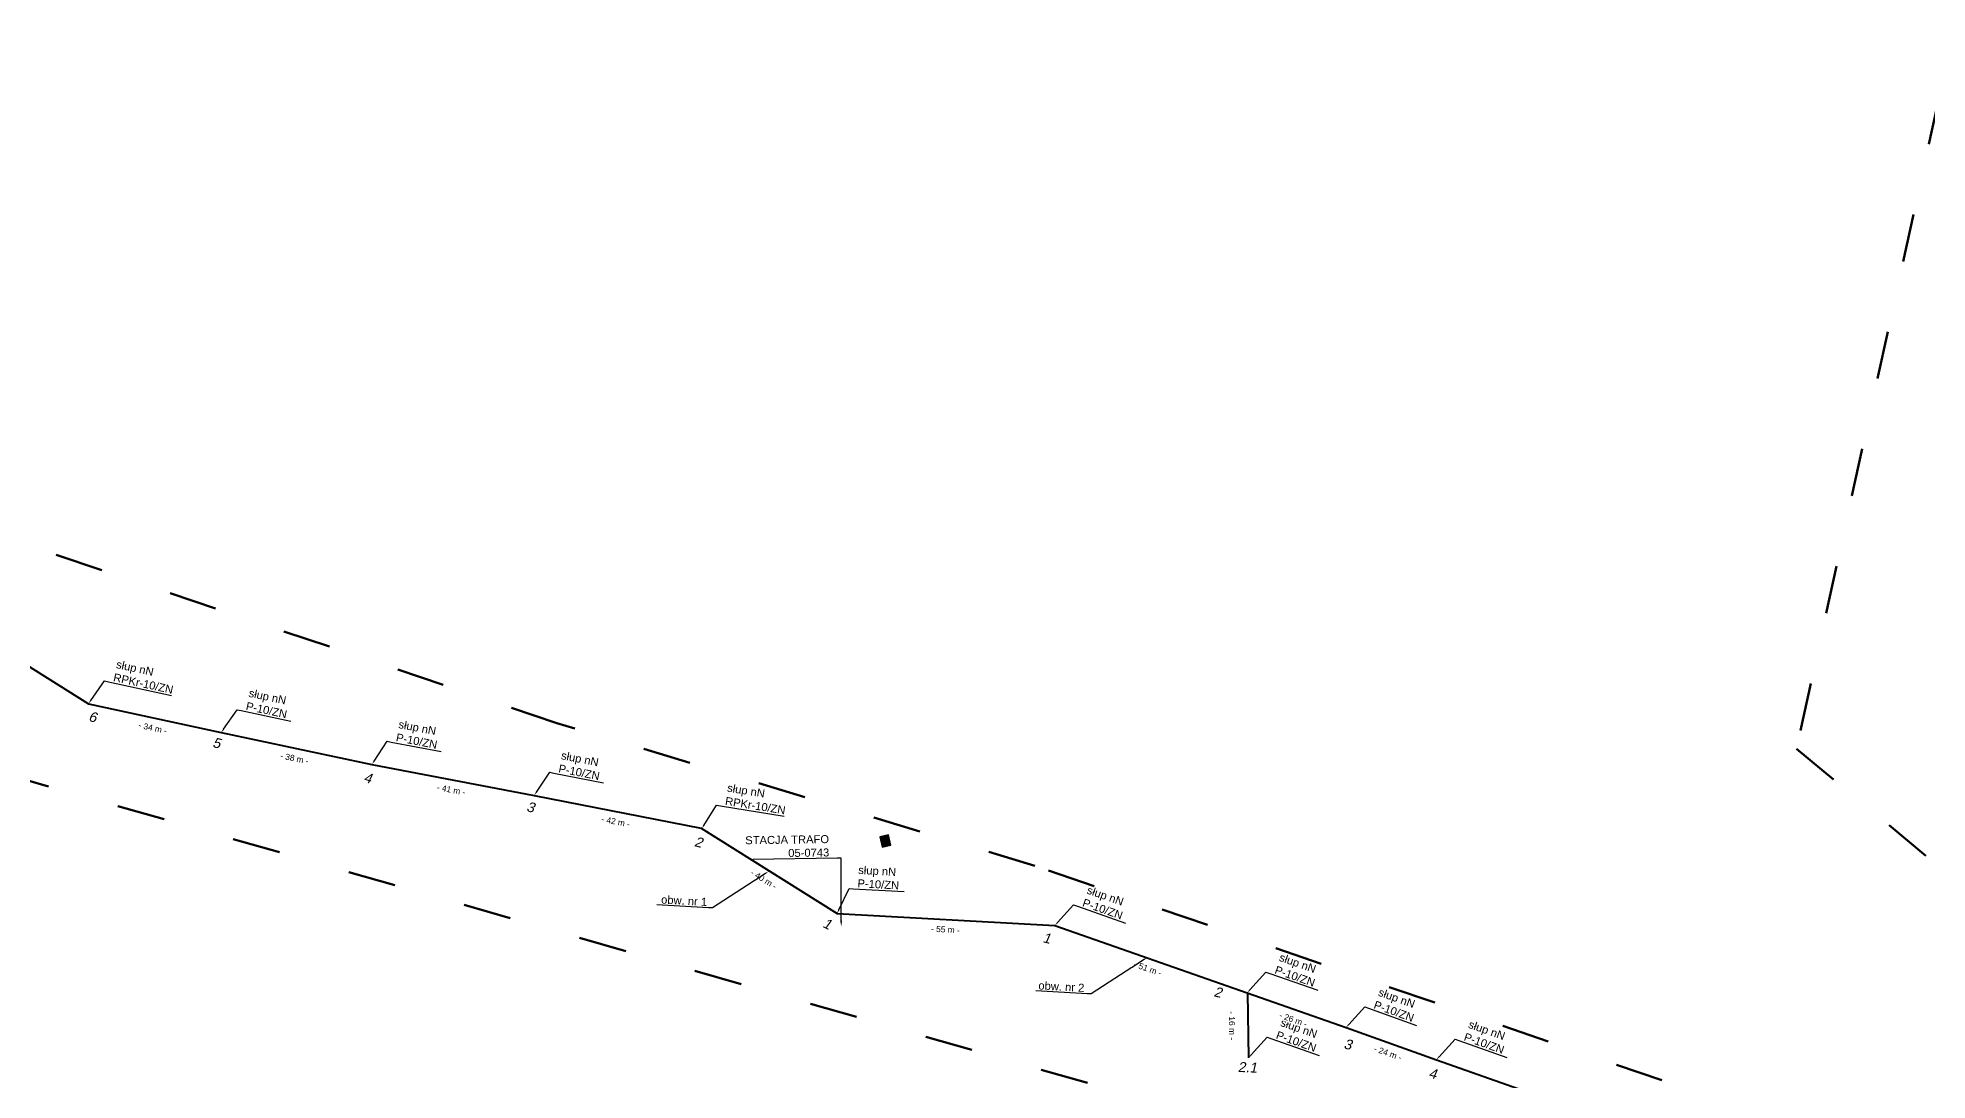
# Model space of a CAD drawing. Header units: metres. Extents: x 7540933 to 7542866, y 5787373 to 5789259.
# Drawn here: x 7541629.6 to 7542101.9, y 5788496.6 to 5788757.2 of the extents above; entities that cross this region are included whole.
import ezdxf
from ezdxf import colors
from ezdxf.entities.mleader import LeaderData, LeaderLine
from ezdxf.math import Vec2, Vec3

# ---------------------------------------------------------------- set-up
doc = ezdxf.new("R2010")
doc.units = ezdxf.units.M
doc.header["$MEASUREMENT"] = 0
doc.linetypes.add('ACAD_ISO03W100', pattern=[30, 12, -18])
for name, color, linetype, lineweight in [('!TELE', 30, 'Continuous', 40), ('!trafo', 6, 'ACAD_ISO03W100', 50), ('_numery slupow etap 4 cz. 2', 7, 'Continuous', 40)]:
    doc.layers.add(name, color=color, linetype=linetype, lineweight=lineweight)
for name, color, linetype in [('!wymiary', 7, 'Continuous'), ('_MM opisy', 7, 'Continuous'), ('_mm trafo', 3, 'Continuous')]:
    doc.layers.add(name, color=color, linetype=linetype)
doc.styles.get("Standard").update_dxf_attribs({"font": 'arial.ttf'})
doc.dimstyles.new('opis linie', dxfattribs={"dimtxt": 1.5, "dimasz": 0.18, "dimexe": 0.18, "dimexo": 0.0625, "dimgap": 2.5, "dimtad": 4, "dimdec": 0, "dimzin": 0, "dimdsep": 46, "dimtxsty": 'Standard', "dimcen": 0.09, "dimse1": 1, "dimse2": 1, "dimsd1": 1, "dimsd2": 1, "dimclrt": 256, "dimadec": 0, "dimazin": 0, "dimtfac": 1, "dimtdec": 0, "dimtofl": 0, "dimtmove": 0, "dimatfit": 3, "dimfxl": 1, "dimtfill": 1, "dimtolj": 1, "dimtzin": 0, "dimarcsym": 0})

# ---------------------------------------------------------------- blocks, each defined once
blk = doc.blocks.new('*D149')
at = {"layer": '!wymiary', "insert": (7541928.1, 5788510.28), "char_height": 1.5, "attachment_point": 5, "rotation": 270.861, "bg_fill": 3, "box_fill_scale": 1.25, "bg_fill_color": 257, "bg_fill_transparency": 0}
blk.add_mtext('\\A1;- 16 m -', dxfattribs=at)
blk = doc.blocks.new('*D173')
at = {"layer": '!wymiary', "insert": (7542000.36, 5788491.65), "char_height": 1.5, "attachment_point": 5, "rotation": 340.5565, "bg_fill": 3, "box_fill_scale": 1.25, "bg_fill_color": 257, "bg_fill_transparency": 0}
blk.add_mtext('\\A1;- 47 m -', dxfattribs=at)
blk = doc.blocks.new('*D174')
at = {"layer": '!wymiary', "insert": (7541967.07, 5788503.44), "char_height": 1.5, "attachment_point": 5, "rotation": 340.3494, "bg_fill": 3, "box_fill_scale": 1.25, "bg_fill_color": 257, "bg_fill_transparency": 0}
blk.add_mtext('\\A1;- 24 m -', dxfattribs=at)
blk = doc.blocks.new('*D175')
at = {"layer": '!wymiary', "insert": (7541943.44, 5788511.79), "char_height": 1.5, "attachment_point": 5, "rotation": 340.6698, "bg_fill": 3, "box_fill_scale": 1.25, "bg_fill_color": 257, "bg_fill_transparency": 0}
blk.add_mtext('\\A1;- 26 m -', dxfattribs=at)
blk = doc.blocks.new('*D176')
at = {"layer": '!wymiary', "insert": (7541907.05, 5788524.53), "char_height": 1.5, "attachment_point": 5, "rotation": 340.7231, "bg_fill": 3, "box_fill_scale": 1.25, "bg_fill_color": 257, "bg_fill_transparency": 0}
blk.add_mtext('\\A1;- 51 m -', dxfattribs=at)
blk = doc.blocks.new('*D177')
at = {"layer": '!wymiary', "insert": (7541856.49, 5788534.3), "char_height": 1.5, "attachment_point": 5, "rotation": 356.8424, "bg_fill": 3, "box_fill_scale": 1.25, "bg_fill_color": 257, "bg_fill_transparency": 0}
blk.add_mtext('\\A1;- 55 m -', dxfattribs=at)
blk = doc.blocks.new('*D178')
at = {"layer": '!wymiary', "insert": (7541811.07, 5788546.85), "char_height": 1.5, "attachment_point": 5, "rotation": 327.8819, "bg_fill": 3, "box_fill_scale": 1.25, "bg_fill_color": 257, "bg_fill_transparency": 0}
blk.add_mtext('\\A1;- 40 m -', dxfattribs=at)
blk = doc.blocks.new('*D179')
at = {"layer": '!wymiary', "insert": (7541774.08, 5788561.28), "char_height": 1.5, "attachment_point": 5, "rotation": 348.8976, "bg_fill": 3, "box_fill_scale": 1.25, "bg_fill_color": 257, "bg_fill_transparency": 0}
blk.add_mtext('\\A1;- 42 m -', dxfattribs=at)
blk = doc.blocks.new('*D180')
at = {"layer": '!wymiary', "insert": (7541732.95, 5788569.24), "char_height": 1.5, "attachment_point": 5, "rotation": 349.2145, "bg_fill": 3, "box_fill_scale": 1.25, "bg_fill_color": 257, "bg_fill_transparency": 0}
blk.add_mtext('\\A1;- 41 m -', dxfattribs=at)
blk = doc.blocks.new('*D181')
at = {"layer": '!wymiary', "insert": (7541693.79, 5788577.08), "char_height": 1.5, "attachment_point": 5, "rotation": 348.0446, "bg_fill": 3, "box_fill_scale": 1.25, "bg_fill_color": 257, "bg_fill_transparency": 0}
blk.add_mtext('\\A1;- 38 m -', dxfattribs=at)
blk = doc.blocks.new('*D182')
at = {"layer": '!wymiary', "insert": (7541658.37, 5788584.68), "char_height": 1.5, "attachment_point": 5, "rotation": 347.729, "bg_fill": 3, "box_fill_scale": 1.25, "bg_fill_color": 257, "bg_fill_transparency": 0}
blk.add_mtext('\\A1;- 34 m -', dxfattribs=at)
blk = doc.blocks.new('*D183')
at = {"layer": '!wymiary', "insert": (7541619.95, 5788601.8), "char_height": 1.5, "attachment_point": 5, "rotation": 327.9136, "bg_fill": 3, "box_fill_scale": 1.25, "bg_fill_color": 257, "bg_fill_transparency": 0}
blk.add_mtext('\\A1;- 50 m -', dxfattribs=at)
blk = doc.blocks.new('trafo')
at = {"layer": '_mm trafo'}
h = blk.add_hatch(color=256, dxfattribs=at)
h.dxf.hatch_style = 1
h.paths.add_polyline_path([(-1.15, 1.02), (-0.52, -1.51), (1.64, -0.96), (1.01, 1.59)])
at = {"layer": '_mm trafo', "flags": 128}
blk.add_lwpolyline([(-0.52, -1.52), (1.64, -0.96), (0.98, 1.58), (-1.17, 0.99), (-0.52, -1.52)], close=True, dxfattribs=at)

msp = doc.modelspace()

# ---------------------------------------------------------------- linework, layer by layer
at = {"layer": '!TELE'}
msp.add_lwpolyline([(7541421.86, 5788717.09), (7541457.78, 5788693.32), (7541508.44, 5788660.69), (7541551.3, 5788632.68), (7541558.72, 5788643.22), (7541600.26, 5788617.11), (7541642.32, 5788590.74), (7541675.49, 5788583.53), (7541713.13, 5788575.56), (7541753.71, 5788567.83), (7541795.41, 5788559.65), (7541829.4, 5788538.31), (7541883.85, 5788535.31), (7541931.92, 5788518.5), (7541956.63, 5788509.83), (7541979.19, 5788501.77), (7542023.2, 5788486.24), (7542064.05, 5788472.74)], dxfattribs=at)
at = {"layer": '!trafo', "color": 3}
msp.add_lwpolyline([(7542069.24, 5788579.5), (7542112.55, 5788543.58), (7542130.04, 5788581.62), (7542466.51, 5788482.09), (7542844.03, 5788259.49), (7542866.16, 5788312.53), (7542503.5, 5788524.2), (7542139.52, 5788630.94), (7542169.31, 5788722.61), (7542104.89, 5788742.32), (7542069.24, 5788579.5)], dxfattribs=at)

# ---------------------------------------------------------------- block references
at = {"rotation": 357.3066721443945}
msp.add_blockref('trafo', (7541841.25, 5788556.42), dxfattribs=at)

# ---------------------------------------------------------------- next in the draw order: leaders
at = {"layer": '_MM opisy'}
ml = msp.add_multileader_mtext('Standard', dxfattribs=at)
ml.set_content('\\pxql;słup nN\\PRPKr-10/ZN', color=256)
ml.set_leader_properties()
ml.build(insert=Vec2(0, 0))
ml.multileader.update_dxf_attribs({"has_text_frame": 1, "text_left_attachment_type": 5, "text_right_attachment_type": 5, "dogleg_length": 1, "arrow_head_size": 1})
ctx = ml.context
ctx.base_point, ctx.char_height, ctx.arrow_head_size, ctx.landing_gap_size, ctx.plane_origin, ctx.plane_x_axis, ctx.plane_y_axis = Vec3(7541647.3, 5788596.22), 2, 1, 1, Vec3(7541643.69, 5788588.99), Vec3(0.977153, -0.212536), Vec3(0.212536, 0.977153)
ctx.left_attachment, ctx.right_attachment = 5, 5
notes = []
notes.append((ctx, [(0, (1, 1, 0), (7541646.33, 5788596.43), (0.977153, -0.212536), 1, [(0, [(7541642.32, 5788590.74), (7541646.33, 5788596.43)], 0, [])])]))
ctx.mtext.insert, ctx.mtext.text_direction, ctx.mtext.rotation, ctx.mtext.flow_direction = Vec3(7541649.51, 5788601.64), Vec3(0.977153, -0.212536), 6.069016, 5
ctx.mtext.has_bg_fill, ctx.mtext.bg_color, ctx.mtext.bg_scale_factor, ctx.mtext.bg_transparency, ctx.mtext.use_window_bg_color = 1, -1023410175, 1, 0, 1
ml = msp.add_multileader_mtext('Standard', dxfattribs=at)
ml.set_content('\\pxql;słup nN\\PP-10/ZN', color=256)
ml.set_leader_properties()
ml.build(insert=Vec2(0, 0))
ml.multileader.update_dxf_attribs({"has_text_frame": 1, "text_left_attachment_type": 5, "text_right_attachment_type": 5, "dogleg_length": 1, "arrow_head_size": 1})
ctx = ml.context
ctx.base_point, ctx.char_height, ctx.arrow_head_size, ctx.landing_gap_size, ctx.plane_origin, ctx.plane_x_axis, ctx.plane_y_axis = Vec3(7541680.45, 5788589.03), 2, 1, 1, Vec3(7541676.88, 5788581.78), Vec3(0.978309, -0.20715), Vec3(0.20715, 0.978309)
ctx.left_attachment, ctx.right_attachment = 5, 5
notes.append((ctx, [(0, (1, 1, 0), (7541679.47, 5788589.23), (0.978309, -0.20715), 1, [(0, [(7541675.49, 5788583.53), (7541679.47, 5788589.23)], 0, [])])]))
ctx.mtext.insert, ctx.mtext.text_direction, ctx.mtext.rotation, ctx.mtext.flow_direction = Vec3(7541682.62, 5788594.46), Vec3(0.978309, -0.20715), 6.074524, 5
ctx.mtext.has_bg_fill, ctx.mtext.bg_color, ctx.mtext.bg_scale_factor, ctx.mtext.bg_transparency, ctx.mtext.use_window_bg_color = 1, -1023410175, 1, 0, 1
ml = msp.add_multileader_mtext('Standard', dxfattribs=at)
ml.set_content('\\pxql;słup nN\\PP-10/ZN', color=256)
ml.set_leader_properties()
ml.build(insert=Vec2(0, 0))
ml.multileader.update_dxf_attribs({"has_text_frame": 1, "text_left_attachment_type": 5, "text_right_attachment_type": 5, "dogleg_length": 1, "arrow_head_size": 1})
ctx = ml.context
ctx.base_point, ctx.char_height, ctx.arrow_head_size, ctx.landing_gap_size, ctx.plane_origin, ctx.plane_x_axis, ctx.plane_y_axis = Vec3(7541717.98, 5788581.16), 2, 1, 1, Vec3(7541714.56, 5788573.84), Vec3(0.982335, -0.187132), Vec3(0.187132, 0.982335)
ctx.left_attachment, ctx.right_attachment = 5, 5
notes.append((ctx, [(0, (1, 1, 0), (7541716.99, 5788581.34), (0.982335, -0.187132), 1, [(0, [(7541713.13, 5788575.56), (7541716.99, 5788581.34)], 0, [])])]))
ctx.mtext.insert, ctx.mtext.text_direction, ctx.mtext.rotation, ctx.mtext.flow_direction = Vec3(7541720.04, 5788586.64), Vec3(0.982335, -0.187132), 6.094943, 5
ctx.mtext.has_bg_fill, ctx.mtext.bg_color, ctx.mtext.bg_scale_factor, ctx.mtext.bg_transparency, ctx.mtext.use_window_bg_color = 1, -1023410175, 1, 0, 1
ml = msp.add_multileader_mtext('Standard', dxfattribs=at)
ml.set_content('\\pxql;słup nN\\PP-10/ZN', color=256)
ml.set_leader_properties()
ml.build(insert=Vec2(0, 0))
ml.multileader.update_dxf_attribs({"has_text_frame": 1, "text_left_attachment_type": 5, "text_right_attachment_type": 5, "dogleg_length": 1, "arrow_head_size": 1})
ctx = ml.context
ctx.base_point, ctx.char_height, ctx.arrow_head_size, ctx.landing_gap_size, ctx.plane_origin, ctx.plane_x_axis, ctx.plane_y_axis = Vec3(7541758.59, 5788573.4), 2, 1, 1, Vec3(7541755.12, 5788566.1), Vec3(0.981285, -0.192563), Vec3(0.192563, 0.981285)
ctx.left_attachment, ctx.right_attachment = 5, 5
notes.append((ctx, [(0, (1, 1, 0), (7541757.6, 5788573.59), (0.981285, -0.192563), 1, [(0, [(7541753.71, 5788567.83), (7541757.6, 5788573.59)], 0, [])])]))
ctx.mtext.insert, ctx.mtext.text_direction, ctx.mtext.rotation, ctx.mtext.flow_direction = Vec3(7541760.68, 5788578.87), Vec3(0.981285, -0.192563), 6.089412, 5
ctx.mtext.has_bg_fill, ctx.mtext.bg_color, ctx.mtext.bg_scale_factor, ctx.mtext.bg_transparency, ctx.mtext.use_window_bg_color = 1, -1023410175, 1, 0, 1
ml = msp.add_multileader_mtext('Standard', dxfattribs=at)
ml.set_content('\\pxql;słup nN\\PRPKr-10/ZN', color=256)
ml.set_leader_properties()
ml.build(insert=Vec2(0, 0))
ml.multileader.update_dxf_attribs({"has_text_frame": 1, "text_left_attachment_type": 5, "text_right_attachment_type": 5, "dogleg_length": 1, "arrow_head_size": 1})
ctx = ml.context
ctx.base_point, ctx.char_height, ctx.arrow_head_size, ctx.landing_gap_size, ctx.plane_origin, ctx.plane_x_axis, ctx.plane_y_axis = Vec3(7541800.26, 5788565.23), 2, 1, 1, Vec3(7541797.04, 5788557.82), Vec3(0.987302, -0.158856), Vec3(0.158856, 0.987302)
ctx.left_attachment, ctx.right_attachment = 5, 5
notes.append((ctx, [(0, (1, 1, 0), (7541799.27, 5788565.39), (0.987302, -0.158856), 1, [(0, [(7541795.58, 5788559.49), (7541799.27, 5788565.39)], 0, [])])]))
ctx.mtext.insert, ctx.mtext.text_direction, ctx.mtext.rotation, ctx.mtext.flow_direction = Vec3(7541802.16, 5788570.76), Vec3(0.987302, -0.158856), 6.123653, 5
ctx.mtext.has_bg_fill, ctx.mtext.bg_color, ctx.mtext.bg_scale_factor, ctx.mtext.bg_transparency, ctx.mtext.use_window_bg_color = 1, -1023410175, 1, 0, 1
ml = msp.add_multileader_mtext('Standard', dxfattribs=at)
ml.set_content('\\pxql;słup nN\\PP-10/ZN', color=256)
ml.set_leader_properties()
ml.build(insert=Vec2(0, 0))
ml.multileader.update_dxf_attribs({"has_text_frame": 1, "text_left_attachment_type": 5, "text_right_attachment_type": 5, "dogleg_length": 1, "arrow_head_size": 1})
ctx = ml.context
ctx.base_point, ctx.char_height, ctx.arrow_head_size, ctx.landing_gap_size, ctx.plane_origin, ctx.plane_x_axis, ctx.plane_y_axis = Vec3(7541889.47, 5788540.13), 2, 1, 1, Vec3(7541885.01, 5788533.4), Vec3(0.943934, -0.330134), Vec3(0.330134, 0.943934)
ctx.left_attachment, ctx.right_attachment = 5, 5
notes.append((ctx, [(0, (1, 1, 0), (7541888.53, 5788540.46), (0.943934, -0.330134), 1, [(0, [(7541883.85, 5788535.31), (7541888.53, 5788540.46)], 0, [])])]))
ctx.mtext.insert, ctx.mtext.text_direction, ctx.mtext.rotation, ctx.mtext.flow_direction = Vec3(7541892.32, 5788545.24), Vec3(0.943934, -0.330134), 5.946739, 5
ctx.mtext.has_bg_fill, ctx.mtext.bg_color, ctx.mtext.bg_scale_factor, ctx.mtext.bg_transparency, ctx.mtext.use_window_bg_color = 1, -1023410175, 1, 0, 1
ml = msp.add_multileader_mtext('Standard', dxfattribs=at)
ml.set_content('\\pxql;słup nN\\PP-10/ZN', color=256)
ml.set_leader_properties()
ml.build(insert=Vec2(0, 0))
ml.multileader.update_dxf_attribs({"has_text_frame": 1, "text_left_attachment_type": 5, "text_right_attachment_type": 5, "dogleg_length": 1, "arrow_head_size": 1})
ctx = ml.context
ctx.base_point, ctx.char_height, ctx.arrow_head_size, ctx.landing_gap_size, ctx.plane_origin, ctx.plane_x_axis, ctx.plane_y_axis = Vec3(7541937.54, 5788523.31), 2, 1, 1, Vec3(7541933.07, 5788516.59), Vec3(0.943627, -0.331012), Vec3(0.331012, 0.943627)
ctx.left_attachment, ctx.right_attachment = 5, 5
notes.append((ctx, [(0, (1, 1, 0), (7541936.59, 5788523.65), (0.943627, -0.331012), 1, [(0, [(7541931.92, 5788518.5), (7541936.59, 5788523.65)], 0, [])])]))
ctx.mtext.insert, ctx.mtext.text_direction, ctx.mtext.rotation, ctx.mtext.flow_direction = Vec3(7541940.39, 5788528.43), Vec3(0.943627, -0.331012), 5.94581, 5
ctx.mtext.has_bg_fill, ctx.mtext.bg_color, ctx.mtext.bg_scale_factor, ctx.mtext.bg_transparency, ctx.mtext.use_window_bg_color = 1, -1023410175, 1, 0, 1
ml = msp.add_multileader_mtext('Standard', dxfattribs=at)
ml.set_content('\\pxql;słup nN\\PP-10/ZN', color=256)
ml.set_leader_properties()
ml.build(insert=Vec2(0, 0))
ml.multileader.update_dxf_attribs({"has_text_frame": 1, "text_left_attachment_type": 5, "text_right_attachment_type": 5, "dogleg_length": 1, "arrow_head_size": 1})
ctx = ml.context
ctx.base_point, ctx.char_height, ctx.arrow_head_size, ctx.landing_gap_size, ctx.plane_origin, ctx.plane_x_axis, ctx.plane_y_axis = Vec3(7541962.28, 5788514.61), 2, 1, 1, Vec3(7541957.77, 5788507.91), Vec3(0.941761, -0.336284), Vec3(0.336284, 0.941761)
ctx.left_attachment, ctx.right_attachment = 5, 5
notes.append((ctx, [(0, (1, 1, 0), (7541961.33, 5788514.95), (0.941761, -0.336284), 1, [(0, [(7541956.63, 5788509.83), (7541961.33, 5788514.95)], 0, [])])]))
ctx.mtext.insert, ctx.mtext.text_direction, ctx.mtext.rotation, ctx.mtext.flow_direction = Vec3(7541965.16, 5788519.71), Vec3(0.941761, -0.336284), 5.940218, 5
ctx.mtext.has_bg_fill, ctx.mtext.bg_color, ctx.mtext.bg_scale_factor, ctx.mtext.bg_transparency, ctx.mtext.use_window_bg_color = 1, -1023410175, 1, 0, 1
ml = msp.add_multileader_mtext('Standard', dxfattribs=at)
ml.set_content('\\pxql;słup nN\\PP-10/ZN', color=256)
ml.set_leader_properties()
ml.build(insert=Vec2(0, 0))
ml.multileader.update_dxf_attribs({"has_text_frame": 1, "text_left_attachment_type": 5, "text_right_attachment_type": 5, "dogleg_length": 1, "arrow_head_size": 1})
ctx = ml.context
ctx.base_point, ctx.char_height, ctx.arrow_head_size, ctx.landing_gap_size, ctx.plane_origin, ctx.plane_x_axis, ctx.plane_y_axis = Vec3(7541937.86, 5788507.04), 2, 1, 1, Vec3(7541933.39, 5788500.31), Vec3(0.943627, -0.331012), Vec3(0.331012, 0.943627)
ctx.left_attachment, ctx.right_attachment = 5, 5
notes.append((ctx, [(0, (1, 1, 0), (7541936.92, 5788507.37), (0.943627, -0.331012), 1, [(0, [(7541932.24, 5788502.22), (7541936.92, 5788507.37)], 0, [])])]))
ctx.mtext.insert, ctx.mtext.text_direction, ctx.mtext.rotation, ctx.mtext.flow_direction = Vec3(7541940.71, 5788512.15), Vec3(0.943627, -0.331012), 5.94581, 5
ctx.mtext.has_bg_fill, ctx.mtext.bg_color, ctx.mtext.bg_scale_factor, ctx.mtext.bg_transparency, ctx.mtext.use_window_bg_color = 1, -1023410175, 1, 0, 1
ml = msp.add_multileader_mtext('Standard', dxfattribs=at)
ml.set_content('\\pxql;słup nN\\PP-10/ZN', color=256)
ml.set_leader_properties()
ml.build(insert=Vec2(0, 0))
ml.multileader.update_dxf_attribs({"has_text_frame": 1, "text_left_attachment_type": 5, "text_right_attachment_type": 5, "dogleg_length": 1, "arrow_head_size": 1})
ctx = ml.context
ctx.base_point, ctx.char_height, ctx.arrow_head_size, ctx.landing_gap_size, ctx.plane_origin, ctx.plane_x_axis, ctx.plane_y_axis = Vec3(7541984.82, 5788506.58), 2, 1, 1, Vec3(7541980.33, 5788499.86), Vec3(0.94297, -0.332877), Vec3(0.332877, 0.94297)
ctx.left_attachment, ctx.right_attachment = 5, 5
notes.append((ctx, [(0, (1, 1, 0), (7541983.87, 5788506.91), (0.94297, -0.332877), 1, [(0, [(7541979.19, 5788501.77), (7541983.87, 5788506.91)], 0, [])])]))
ctx.mtext.insert, ctx.mtext.text_direction, ctx.mtext.rotation, ctx.mtext.flow_direction = Vec3(7541987.68, 5788511.68), Vec3(0.94297, -0.332877), 5.943832, 5
ctx.mtext.has_bg_fill, ctx.mtext.bg_color, ctx.mtext.bg_scale_factor, ctx.mtext.bg_transparency, ctx.mtext.use_window_bg_color = 1, -1023410175, 1, 0, 1
for ctx, leaders in notes:
    for number, flags, end, landing, length, lines in leaders:
        leader = LeaderData()
        leader.index, (leader.has_last_leader_line, leader.has_dogleg_vector, leader.attachment_direction) = number, flags
        leader.last_leader_point, leader.dogleg_vector, leader.dogleg_length = Vec3(end), Vec3(landing), length
        for number, points, colour, breaks in lines:
            line = LeaderLine()
            line.index, line.vertices, line.color, line.breaks = number, Vec3.list(points), colors.encode_raw_color(colour), breaks
            leader.lines.append(line)
        ctx.leaders.append(leader)

# ---------------------------------------------------------------- next in the draw order: linework, layer by layer
at = {"layer": '!TELE'}
msp.add_lwpolyline([(7541931.99, 5788518.47), (7541932.24, 5788502.22)], dxfattribs=at)
at = {"layer": '!trafo', "color": 3}
msp.add_lwpolyline([(7542250.69, 5788428.57), (7542063.94, 5788486.9), (7541878.81, 5788550.25), (7541759.4, 5788585.9), (7541623.25, 5788631.62), (7541446.72, 5788742.49), (7541430.33, 5788757.18), (7541401.09, 5788709.76), (7541527.78, 5788635.17), (7541506.86, 5788608.34), (7541098.38, 5788593.04), (7541088.21, 5788563.82), (7541529.11, 5788568.63), (7541576.63, 5788616.4), (7541620.8, 5788573.37), (7542029.47, 5788456.74), (7542029.33, 5788402.26), (7542064.43, 5788387.98), (7542080.8, 5788450.39), (7542235.08, 5788383.52)], dxfattribs=at)

# ---------------------------------------------------------------- next in the draw order: dimensions: what is measured, and where the dimension line sits
at = {"layer": '!wymiary'}
for p1, p2, picture, middle in [((7541931.99, 5788518.47), (7541932.24, 5788502.22), '*D149', (7541928.1, 5788510.28)), ((7542023.2, 5788486.24), (7541979.19, 5788501.77), '*D173', (7542000.36, 5788491.65))]:
    dim = msp.add_aligned_dim(p1=p1, p2=p2, distance=-0.75, dimstyle='opis linie', override={"dimpost": '- <> m -'}, dxfattribs=at)
    dim.commit()
    dim.dimension.update_dxf_attribs({"geometry": picture, "text_midpoint": middle})

# ---------------------------------------------------------------- next in the draw order: texts
at = {"layer": '_numery slupow etap 4 cz. 2', "oblique": 10}
msp.add_text('2.1', height=2.5, rotation=357.6901, dxfattribs=at).set_placement((7541929.55, 5788498.71))

# ---------------------------------------------------------------- next in the draw order: dimensions: what is measured, and where the dimension line sits
at = {"layer": '!wymiary'}
dim = msp.add_aligned_dim(p1=(7541979.19, 5788501.77), p2=(7541956.63, 5788509.83), distance=-0.75, dimstyle='opis linie', override={"dimpost": '- <> m -'}, dxfattribs=at)
dim.commit()
dim.dimension.update_dxf_attribs({"geometry": '*D174', "text_midpoint": (7541967.07, 5788503.44)})

# ---------------------------------------------------------------- next in the draw order: texts
at = {"layer": '_numery slupow etap 4 cz. 2', "oblique": 10}
msp.add_text('4', height=2.5, rotation=346.8099, dxfattribs=at).set_placement((7541977.12, 5788497.31))

# ---------------------------------------------------------------- next in the draw order: dimensions: what is measured, and where the dimension line sits
at = {"layer": '!wymiary'}
dim = msp.add_aligned_dim(p1=(7541956.63, 5788509.83), p2=(7541931.92, 5788518.5), distance=-0.75, dimstyle='opis linie', override={"dimpost": '- <> m -'}, dxfattribs=at)
dim.commit()
dim.dimension.update_dxf_attribs({"geometry": '*D175', "text_midpoint": (7541943.44, 5788511.79)})

# ---------------------------------------------------------------- next in the draw order: texts
at = {"layer": '_numery slupow etap 4 cz. 2', "oblique": 10}
msp.add_text('3', height=2.5, rotation=346.8099, dxfattribs=at).set_placement((7541955.91, 5788504.62))

# ---------------------------------------------------------------- next in the draw order: dimensions: what is measured, and where the dimension line sits
at = {"layer": '!wymiary'}
dim = msp.add_aligned_dim(p1=(7541931.92, 5788518.5), p2=(7541883.85, 5788535.31), distance=-0.75, dimstyle='opis linie', override={"dimpost": '- <> m -'}, dxfattribs=at)
dim.commit()
dim.dimension.update_dxf_attribs({"geometry": '*D176', "text_midpoint": (7541907.05, 5788524.53)})

# ---------------------------------------------------------------- next in the draw order: texts
at = {"layer": '_numery slupow etap 4 cz. 2', "oblique": 10}
msp.add_text('2', height=2.5, rotation=346.8099, dxfattribs=at).set_placement((7541923.41, 5788517.65))

# ---------------------------------------------------------------- next in the draw order: dimensions: what is measured, and where the dimension line sits
at = {"layer": '!wymiary'}
dim = msp.add_aligned_dim(p1=(7541883.85, 5788535.31), p2=(7541829.4, 5788538.31), distance=-0.75, dimstyle='opis linie', override={"dimpost": '- <> m -'}, dxfattribs=at)
dim.commit()
dim.dimension.update_dxf_attribs({"geometry": '*D177', "text_midpoint": (7541856.49, 5788534.3)})

# ---------------------------------------------------------------- next in the draw order: texts
at = {"layer": '_numery slupow etap 4 cz. 2', "oblique": 10}
msp.add_text('1', height=2.5, rotation=346.8099, dxfattribs=at).set_placement((7541880.66, 5788531.16))

# ---------------------------------------------------------------- next in the draw order: dimensions: what is measured, and where the dimension line sits
at = {"layer": '!wymiary'}
dim = msp.add_aligned_dim(p1=(7541829.4, 5788538.31), p2=(7541795.41, 5788559.65), distance=-0.75, dimstyle='opis linie', override={"dimpost": '- <> m -'}, dxfattribs=at)
dim.commit()
dim.dimension.update_dxf_attribs({"geometry": '*D178', "text_midpoint": (7541811.07, 5788546.85)})

# ---------------------------------------------------------------- next in the draw order: leaders
at = {"layer": '_MM opisy', "color": 1}
ml = msp.add_multileader_mtext('Standard', dxfattribs=at)
ml.set_content('\\pxql;obw. nr 2', color=1)
ml.set_leader_properties()
ml.build(insert=Vec2(0, 0))
ml.multileader.update_dxf_attribs({"has_text_frame": 1, "text_left_attachment_type": 5, "text_right_attachment_type": 5, "dogleg_length": 1, "arrow_head_size": 1})
ctx = ml.context
ctx.base_point, ctx.char_height, ctx.arrow_head_size, ctx.landing_gap_size, ctx.plane_origin, ctx.plane_x_axis, ctx.plane_y_axis = Vec3(7541878.66, 5788518.99), 2, 1, 1, Vec3(7541908.61, 5788525.82), Vec3(0.998482, -0.055083), Vec3(0.055083, 0.998482)
ctx.left_attachment, ctx.right_attachment = 5, 5
notes = []
notes.append((ctx, [(0, (1, 1, 0), (7541892.89, 5788518.2), (-0.998482, 0.055083), 1, [(0, [(7541906.97, 5788527.34)], 0, [])])]))
ctx.mtext.insert, ctx.mtext.text_direction, ctx.mtext.rotation, ctx.mtext.flow_direction = Vec3(7541879.79, 5788521.34), Vec3(0.998482, -0.055083), 6.228074, 5
ctx.mtext.has_bg_fill, ctx.mtext.bg_color, ctx.mtext.bg_scale_factor, ctx.mtext.bg_transparency, ctx.mtext.use_window_bg_color = 1, -1023410175, 1, 0, 1
for ctx, leaders in notes:
    for number, flags, end, landing, length, lines in leaders:
        leader = LeaderData()
        leader.index, (leader.has_last_leader_line, leader.has_dogleg_vector, leader.attachment_direction) = number, flags
        leader.last_leader_point, leader.dogleg_vector, leader.dogleg_length = Vec3(end), Vec3(landing), length
        for number, points, colour, breaks in lines:
            line = LeaderLine()
            line.index, line.vertices, line.color, line.breaks = number, Vec3.list(points), colors.encode_raw_color(colour), breaks
            leader.lines.append(line)
        ctx.leaders.append(leader)

# ---------------------------------------------------------------- next in the draw order: texts
at = {"layer": '_numery slupow etap 4 cz. 2', "oblique": 10}
msp.add_text('1', height=2.5, rotation=334.2298, dxfattribs=at).set_placement((7541825.61, 5788535.01))

# ---------------------------------------------------------------- next in the draw order: dimensions: what is measured, and where the dimension line sits
at = {"layer": '!wymiary'}
dim = msp.add_aligned_dim(p1=(7541795.41, 5788559.65), p2=(7541753.71, 5788567.83), distance=-0.75, dimstyle='opis linie', override={"dimpost": '- <> m -'}, dxfattribs=at)
dim.commit()
dim.dimension.update_dxf_attribs({"geometry": '*D179', "text_midpoint": (7541774.08, 5788561.28)})

# ---------------------------------------------------------------- next in the draw order: leaders
at = {"layer": '_MM opisy', "color": 1}
ml = msp.add_multileader_mtext('Standard', dxfattribs=at)
ml.set_content('\\pxql;obw. nr 1', color=1)
ml.set_leader_properties()
ml.build(insert=Vec2(0, 0))
ml.multileader.update_dxf_attribs({"has_text_frame": 1, "text_left_attachment_type": 5, "text_right_attachment_type": 5, "dogleg_length": 1, "arrow_head_size": 1})
ctx = ml.context
ctx.base_point, ctx.char_height, ctx.arrow_head_size, ctx.landing_gap_size, ctx.plane_origin, ctx.plane_x_axis, ctx.plane_y_axis = Vec3(7541784.37, 5788540.47), 2, 1, 1, Vec3(7541813.95, 5788547.33), Vec3(0.998482, -0.055083), Vec3(0.055083, 0.998482)
ctx.left_attachment, ctx.right_attachment = 5, 5
notes = []
notes.append((ctx, [(0, (1, 1, 0), (7541798.24, 5788539.7), (-0.998482, 0.055083), 1, [(0, [(7541812.32, 5788548.84)], 0, [])])]))
ctx.mtext.insert, ctx.mtext.text_direction, ctx.mtext.rotation, ctx.mtext.flow_direction = Vec3(7541785.5, 5788542.82), Vec3(0.998482, -0.055083), 6.228074, 5
ctx.mtext.has_bg_fill, ctx.mtext.bg_color, ctx.mtext.bg_scale_factor, ctx.mtext.bg_transparency, ctx.mtext.use_window_bg_color = 1, -1023410175, 1, 0, 1
for ctx, leaders in notes:
    for number, flags, end, landing, length, lines in leaders:
        leader = LeaderData()
        leader.index, (leader.has_last_leader_line, leader.has_dogleg_vector, leader.attachment_direction) = number, flags
        leader.last_leader_point, leader.dogleg_vector, leader.dogleg_length = Vec3(end), Vec3(landing), length
        for number, points, colour, breaks in lines:
            line = LeaderLine()
            line.index, line.vertices, line.color, line.breaks = number, Vec3.list(points), colors.encode_raw_color(colour), breaks
            leader.lines.append(line)
        ctx.leaders.append(leader)

# ---------------------------------------------------------------- next in the draw order: texts
at = {"layer": '_numery slupow etap 4 cz. 2', "oblique": 10}
msp.add_text('2', height=2.5, rotation=345.0141, dxfattribs=at).set_placement((7541793.57, 5788555.19))

# ---------------------------------------------------------------- next in the draw order: dimensions: what is measured, and where the dimension line sits
at = {"layer": '!wymiary'}
dim = msp.add_aligned_dim(p1=(7541753.71, 5788567.83), p2=(7541713.13, 5788575.56), distance=-0.75, dimstyle='opis linie', override={"dimpost": '- <> m -'}, dxfattribs=at)
dim.commit()
dim.dimension.update_dxf_attribs({"geometry": '*D180', "text_midpoint": (7541732.95, 5788569.24)})

# ---------------------------------------------------------------- next in the draw order: leaders
at = {"layer": '_MM opisy'}
ml = msp.add_multileader_mtext('Standard', dxfattribs=at)
ml.set_content('\\pxql;słup nN\\PP-10/ZN', color=256)
ml.set_leader_properties()
ml.build(insert=Vec2(0, 0))
ml.multileader.update_dxf_attribs({"has_text_frame": 1, "text_left_attachment_type": 5, "text_right_attachment_type": 5, "dogleg_length": 1, "arrow_head_size": 1})
ctx = ml.context
ctx.base_point, ctx.char_height, ctx.arrow_head_size, ctx.landing_gap_size, ctx.plane_origin, ctx.plane_x_axis, ctx.plane_y_axis = Vec3(7541833.46, 5788544.5), 2, 1, 1, Vec3(7541831.04, 5788536.8), Vec3(0.998482, -0.055083), Vec3(0.055083, 0.998482)
ctx.left_attachment, ctx.right_attachment = 5, 5
notes = []
notes.append((ctx, [(0, (1, 1, 0), (7541832.46, 5788544.56), (0.998482, -0.055083), 1, [(0, [(7541829.4, 5788538.31), (7541832.46, 5788544.56)], 0, [])])]))
ctx.mtext.insert, ctx.mtext.text_direction, ctx.mtext.rotation, ctx.mtext.flow_direction = Vec3(7541834.77, 5788550.21), Vec3(0.998482, -0.055083), 6.228074, 5
ctx.mtext.has_bg_fill, ctx.mtext.bg_color, ctx.mtext.bg_scale_factor, ctx.mtext.bg_transparency, ctx.mtext.use_window_bg_color = 1, -1023410175, 1, 0, 1
for ctx, leaders in notes:
    for number, flags, end, landing, length, lines in leaders:
        leader = LeaderData()
        leader.index, (leader.has_last_leader_line, leader.has_dogleg_vector, leader.attachment_direction) = number, flags
        leader.last_leader_point, leader.dogleg_vector, leader.dogleg_length = Vec3(end), Vec3(landing), length
        for number, points, colour, breaks in lines:
            line = LeaderLine()
            line.index, line.vertices, line.color, line.breaks = number, Vec3.list(points), colors.encode_raw_color(colour), breaks
            leader.lines.append(line)
        ctx.leaders.append(leader)

# ---------------------------------------------------------------- next in the draw order: texts
at = {"layer": '_numery slupow etap 4 cz. 2', "oblique": 10}
msp.add_text('3', height=2.5, rotation=345.0141, dxfattribs=at).set_placement((7541751.6, 5788563.94))

# ---------------------------------------------------------------- next in the draw order: dimensions: what is measured, and where the dimension line sits
at = {"layer": '!wymiary'}
dim = msp.add_aligned_dim(p1=(7541713.13, 5788575.56), p2=(7541675.49, 5788583.53), distance=-0.75, dimstyle='opis linie', override={"dimpost": '- <> m -'}, dxfattribs=at)
dim.commit()
dim.dimension.update_dxf_attribs({"geometry": '*D181', "text_midpoint": (7541693.79, 5788577.08)})

# ---------------------------------------------------------------- next in the draw order: leaders
at = {"layer": '_mm trafo', "color": 3}
ml = msp.add_multileader_mtext('Standard', dxfattribs=at)
ml.set_content('STACJA TRAFO\\P05-0743', color=3)
ml.set_leader_properties()
ml.build(insert=Vec2(0, 0))
ml.multileader.update_dxf_attribs({"has_text_frame": 1, "text_left_attachment_type": 5, "text_right_attachment_type": 5, "dogleg_length": 1, "arrow_head_size": 1.5})
ctx = ml.context
ctx.base_point, ctx.char_height, ctx.arrow_head_size, ctx.plane_origin, ctx.plane_x_axis, ctx.plane_y_axis = Vec3(7541804.77, 5788551.79), 2, 1.5, Vec3(7541833.68, 5788504.23), Vec3(0.999891, 0.014731), Vec3(-0.014731, 0.999891)
ctx.left_attachment, ctx.right_attachment, ctx.text_align_type, ctx.attachment_type = 5, 5, 2, 2
notes = []
notes.append((ctx, [(0, (1, 1, 0), (7541830.47, 5788552.17), (-0.999891, -0.014731), 1, [(0, [(7541830.44, 5788535.04), (7541830.47, 5788552.17)], 0, [])])]))
ctx.mtext.insert, ctx.mtext.text_direction, ctx.mtext.rotation, ctx.mtext.alignment, ctx.mtext.flow_direction = Vec3(7541827.39, 5788557.91), Vec3(0.999891, 0.014731), 0.014731, 3, 5
for ctx, leaders in notes:
    for number, flags, end, landing, length, lines in leaders:
        leader = LeaderData()
        leader.index, (leader.has_last_leader_line, leader.has_dogleg_vector, leader.attachment_direction) = number, flags
        leader.last_leader_point, leader.dogleg_vector, leader.dogleg_length = Vec3(end), Vec3(landing), length
        for number, points, colour, breaks in lines:
            line = LeaderLine()
            line.index, line.vertices, line.color, line.breaks = number, Vec3.list(points), colors.encode_raw_color(colour), breaks
            leader.lines.append(line)
        ctx.leaders.append(leader)

# ---------------------------------------------------------------- next in the draw order: texts
at = {"layer": '_numery slupow etap 4 cz. 2', "oblique": 10}
msp.add_text('4', height=2.5, rotation=345.0141, dxfattribs=at).set_placement((7541710.93, 5788571.24))

# ---------------------------------------------------------------- next in the draw order: dimensions: what is measured, and where the dimension line sits
at = {"layer": '!wymiary'}
dim = msp.add_aligned_dim(p1=(7541675.49, 5788583.53), p2=(7541642.32, 5788590.74), distance=-0.75, dimstyle='opis linie', override={"dimpost": '- <> m -'}, dxfattribs=at)
dim.commit()
dim.dimension.update_dxf_attribs({"geometry": '*D182', "text_midpoint": (7541658.37, 5788584.68)})

# ---------------------------------------------------------------- next in the draw order: texts
at = {"layer": '_numery slupow etap 4 cz. 2', "oblique": 10}
msp.add_text('5', height=2.5, rotation=345.0141, dxfattribs=at).set_placement((7541673.14, 5788579.98))

# ---------------------------------------------------------------- next in the draw order: dimensions: what is measured, and where the dimension line sits
at = {"layer": '!wymiary'}
dim = msp.add_aligned_dim(p1=(7541642.32, 5788590.74), p2=(7541600.26, 5788617.11), distance=-0.75, dimstyle='opis linie', override={"dimpost": '- <> m -'}, dxfattribs=at)
dim.commit()
dim.dimension.update_dxf_attribs({"geometry": '*D183', "text_midpoint": (7541619.95, 5788601.8)})

# ---------------------------------------------------------------- next in the draw order: texts
at = {"layer": '_numery slupow etap 4 cz. 2', "oblique": 10}
msp.add_text('6', height=2.5, rotation=345.0141, dxfattribs=at).set_placement((7541642.15, 5788586.49))

doc.saveas('drawing.dxf')
